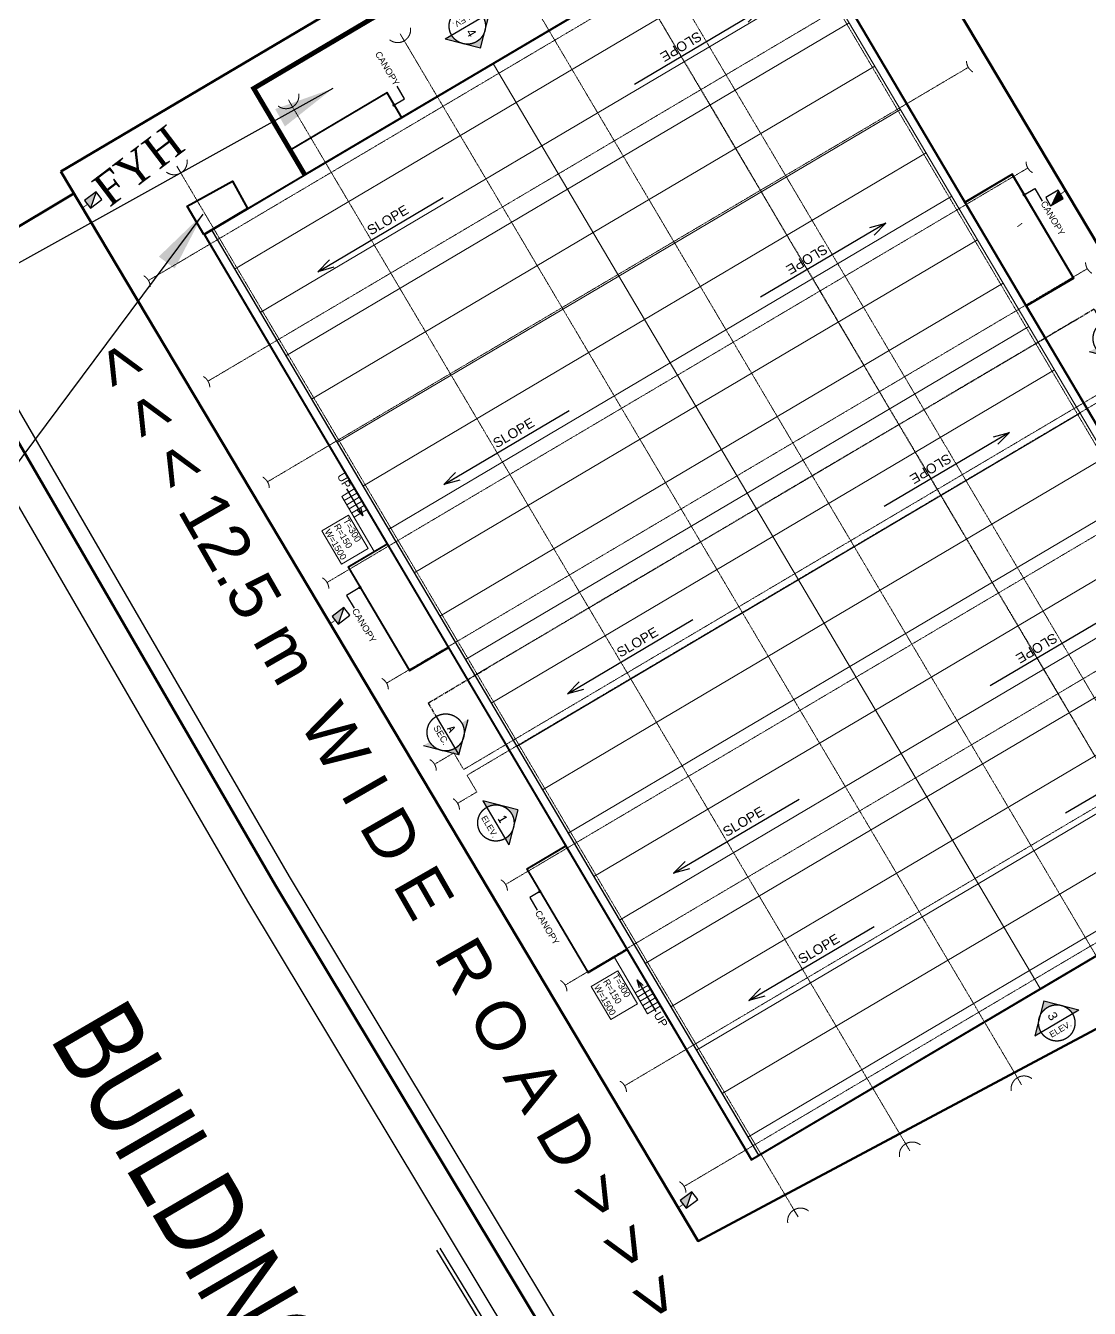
# Model space of a CAD drawing. Header units: inches. Extents: x -1774894 to -657573, y 144736 to 934842.
# Drawn here: x -1273558 to -1207630, y 573344 to 652840 of the extents above; entities that cross this region are included whole.
import ezdxf
from ezdxf.enums import TextEntityAlignment as Align
from ezdxf.xclip import XClip

# ---------------------------------------------------------------- set-up
doc = ezdxf.new("R2010")
doc.units = ezdxf.units.IN
doc.header["$MEASUREMENT"] = 0
doc.header["$XCLIPFRAME"] = 0
for name, pattern in [('DIVIDE2', [0.625, 0.25, -0.125, 0, -0.125, 0, -0.125]), ("EXPORT WARE HOUSE(19 JULY'08)$0$CENTER", [2, 1.25, -0.25, 0.25, -0.25]), ("EXPORT WARE HOUSE(19 JULY'08)$0$DASHDOT", [1, 0.5, -0.25, 0, -0.25])]:
    doc.linetypes.add(name, pattern=pattern)
for name, color, linetype in [('3', 13, 'Continuous'), ('A-ANNO-TEXT', 7, 'Continuous'), ('C-ROAD-OTLN', 142, 'Continuous'), ("EXPORT WARE HOUSE(19 JULY'08)$0$A-ANNO-DIMS", 8, 'Continuous'), ("EXPORT WARE HOUSE(19 JULY'08)$0$G-ANNO-TEXT", 2, 'Continuous'), ("EXPORT WARE HOUSE(19 JULY'08)$0$G-ANNO-TTLB", 4, 'Continuous'), ('FENCE EXIM AREA', 7, 'FENCELINE1')]:
    doc.layers.add(name, color=color, linetype=linetype)
for name, color, linetype, lineweight in [("EXPORT WARE HOUSE(19 JULY'08)$0$A-ANNO-GRID", 8, "EXPORT WARE HOUSE(19 JULY'08)$0$DASHDOT", 13), ("EXPORT WARE HOUSE(19 JULY'08)$0$A-ANNO-SYMB", 6, 'Continuous', 25), ("EXPORT WARE HOUSE(19 JULY'08)$0$A-ANNO-TEXT", 50, 'Continuous', 15), ("EXPORT WARE HOUSE(19 JULY'08)$0$A-FLOR-OVHD", 8, 'Continuous', 13), ("EXPORT WARE HOUSE(19 JULY'08)$0$A-FLOR-STRS", 5, 'Continuous', 15), ("EXPORT WARE HOUSE(19 JULY'08)$0$A-GLAZ-PRHT", 1, 'Continuous', 18), ("EXPORT WARE HOUSE(19 JULY'08)$0$HATCH", 9, 'Continuous', 9), ('P FIRE', 6, 'Continuous', 35), ('P FIXTURE', 54, 'Continuous', 30), ('P TEXT', 255, 'Continuous', 20)]:
    doc.layers.add(name, color=color, linetype=linetype, lineweight=lineweight)
doc.layers.add('PAVED AREA', color=7, linetype='Continuous', true_color=0xf2f2f2)
doc.styles.add('2MM', font='romans', dxfattribs={"height": 0.07874})
doc.styles.add('ANNO', font='arial.ttf')
doc.styles.add('ARIAL', font='arial.ttf')
doc.styles.add("EXPORT WARE HOUSE(19 JULY'08)$0$anno", font='arial.ttf')
doc.styles.add("EXPORT WARE HOUSE(19 JULY'08)$0$ARIAL", font='arial.ttf')
doc.styles.add("EXPORT WARE HOUSE(19 JULY'08)$0$GNO", font='arial.ttf')
doc.styles.add("EXPORT WARE HOUSE(19 JULY'08)$0$HEADING", font='')
doc.styles.add("EXPORT WARE HOUSE(19 JULY'08)$0$Label", font='impact.ttf')
doc.styles.add("EXPORT WARE HOUSE(19 JULY'08)$0$NOTES", font='ROMANS.SHX')
doc.styles.add("EXPORT WARE HOUSE(19 JULY'08)$0$SUBHEAD", font='arial.ttf')
doc.styles.add('SWISS', font='swisscl.ttf')
doc.styles.get("EXPORT WARE HOUSE(19 JULY'08)$0$HEADING").set_extended_font_data('Arial Black')
doc.linetypes.add('FENCELINE1', pattern='A,0.25,-0.1,[133,ltypeshp.shx,S=0.1,R=0,X=-0.1,Y=0],-0.1,1', length=1.45)
doc.dimstyles.new('Architectural Metric', dxfattribs={"dimscale": 1500, "dimtxt": 2.38, "dimasz": 1.5, "dimexe": 1.5, "dimexo": 2.38, "dimgap": 0.5, "dimtad": 1, "dimtoh": 1, "dimdec": 0, "dimrnd": 1, "dimzin": 0, "dimdsep": 46, "dimtxsty": 'ANNO', "dimblk": 'ARCHTICK', "dimcen": 2.38, "dimdle": 1.5, "dimclrd": 256, "dimclre": 256, "dimclrt": 256, "dimadec": 0, "dimazin": 0, "dimtfac": 1, "dimtdec": 0, "dimtofl": 0, "dimtmove": 0, "dimatfit": 3, "dimfxl": 1, "dimtolj": 1, "dimtzin": 0, "dimlwd": 25, "dimarcsym": 0})
doc.dimstyles.new("EXPORT WARE HOUSE(19 JULY'08)$0$DIM200", dxfattribs={"dimscale": 200, "dimtxt": 2, "dimasz": 1, "dimexe": 1, "dimexo": 1, "dimgap": 1, "dimtad": 1, "dimdec": 0, "dimzin": 0, "dimdsep": 46, "dimtxsty": "EXPORT WARE HOUSE(19 JULY'08)$0$anno", "dimblk": "EXPORT WARE HOUSE(19 JULY'08)$0$_Oblique", "dimcen": 1, "dimadec": 0, "dimazin": 0, "dimtfac": 1, "dimtdec": 0, "dimtofl": 0, "dimtmove": 0, "dimatfit": 0, "dimfxl": 1, "dimtolj": 1, "dimtzin": 0, "dimarcsym": 1})

# ---------------------------------------------------------------- blocks, each defined once
blk = doc.blocks.new("EXPORT WARE HOUSE(19 JULY'08)$0$_Oblique")
at = {"color": 0, "linetype": 'ByBlock', "lineweight": -2}
blk.add_line((-0.5, -0.5), (0.5, 0.5), dxfattribs=at)
blk = doc.blocks.new("EXPORT WARE HOUSE(19 JULY'08)$0$_Open30")
at = {"color": 0, "linetype": 'ByBlock', "lineweight": -2}
for p, q in [((-1, 0.268), (0, 0)), ((0, 0), (-1, -0.268)), ((0, 0), (-1, 0))]:
    blk.add_line(p, q, dxfattribs=at)
blk = doc.blocks.new("EXPORT WARE HOUSE(19 JULY'08)$0$1A012")
at = {"color": 1, "ltscale": 500}
blk.add_line((-4, 0), (4, 0), dxfattribs=at)
blk.add_circle((0, 0), 4, dxfattribs=at)
at = {"color": 8, "style": "EXPORT WARE HOUSE(19 JULY'08)$0$GNO"}
blk.add_attdef('GNO', text='', height=3.5, dxfattribs=at).set_placement((0, -2.97), align=Align.MIDDLE)
blk = doc.blocks.new("EXPORT WARE HOUSE(19 JULY'08)$0$_Dot")
at = {"color": 0, "linetype": 'ByBlock', "lineweight": -2}
blk.add_line((-0.5, 0), (-1, 0), dxfattribs=at)
at = {"color": 0, "linetype": 'ByBlock', "const_width": 0.5}
blk.add_lwpolyline([(-0.25, 0, 1), (0.25, 0, 1)], format="xyb", close=True, dxfattribs=at)
blk = doc.blocks.new("EXPORT WARE HOUSE(19 JULY'08)$0$1A003D")
h = blk.add_hatch(color=256)
h.paths.add_polyline_path([(4.65, 7.11), (8.04, 10.5), (4.65, 13.88, -0.325778)])
h.paths.add_polyline_path([(0, 16.25, -0.158782), (3.39, 15.14), (0, 18.53)])
h.paths.add_polyline_path([(0, 2.45), (3.39, 5.85, -0.158782), (0, 4.74)])
at = {"linetype": "EXPORT WARE HOUSE(19 JULY'08)$0$CENTER"}
for p, q in [((-10.6, 10.45), (-10.6, 32.31)), ((-10.59, 10.45), (-5.73, 10.45)), ((-10.59, 10.45), (-5.73, 10.45))]:
    blk.add_line(p, q, dxfattribs=at)
for q in [(0.06, 18.53), (0.06, 2.45)]:
    blk.add_line((8.1, 10.49), q)
at = {"linetype": 'Continuous'}
blk.add_line((-5.75, 10.49), (8.04, 10.49), dxfattribs=at)
blk.add_circle((0, 10.49), 5.75, dxfattribs=at)
at = {"style": "EXPORT WARE HOUSE(19 JULY'08)$0$Label"}
blk.add_attdef('SECNO', text='', height=2.38, dxfattribs=at).set_placement((0, 12.56), align=Align.MIDDLE)
at = {"color": 8, "style": "EXPORT WARE HOUSE(19 JULY'08)$0$anno"}
blk.add_attdef('REFNO', text='', height=2, dxfattribs=at).set_placement((0, 8.87), align=Align.MIDDLE)
blk = doc.blocks.new("EXPORT WARE HOUSE(19 JULY'08)$0$1A003B")
h = blk.add_hatch(color=256)
h.paths.add_polyline_path([(4.65, 7.11), (8.04, 10.5), (4.65, 13.88, -0.325778)])
h.paths.add_polyline_path([(0, 16.25, -0.158782), (3.39, 15.14), (0, 18.53)])
h.paths.add_polyline_path([(0, 2.45), (3.39, 5.85, -0.158782), (0, 4.74)])
for q in [(0.06, 18.53), (0.06, 2.45)]:
    blk.add_line((8.1, 10.49), q)
at = {"linetype": "EXPORT WARE HOUSE(19 JULY'08)$0$CENTER"}
for p, q in [((-10.6, 10.45), (-10.6, -11.41)), ((-10.59, 10.45), (-5.73, 10.45))]:
    blk.add_line(p, q, dxfattribs=at)
at = {"linetype": 'Continuous'}
blk.add_line((-5.75, 10.49), (8.04, 10.49), dxfattribs=at)
blk.add_circle((0, 10.49), 5.75, dxfattribs=at)
at = {"style": "EXPORT WARE HOUSE(19 JULY'08)$0$Label"}
blk.add_attdef('SECNO', text='', height=2.38, dxfattribs=at).set_placement((0, 12.56), align=Align.MIDDLE)
at = {"color": 8, "style": "EXPORT WARE HOUSE(19 JULY'08)$0$anno"}
blk.add_attdef('REFNO', text='', height=2, dxfattribs=at).set_placement((0, 8.87), align=Align.MIDDLE)
blk = doc.blocks.new("EXPORT WARE HOUSE(19 JULY'08)$0$1A004")
h = blk.add_hatch(color=256)
h.paths.add_polyline_path([(0, 10.58), (-4.91, 5.67, -0.372353), (4.91, 5.67)])
h.paths.add_polyline_path([(-10.58, 0), (-7.5, 0, -0.180135), (-5.67, 4.91)])
h.paths.add_polyline_path([(10.58, 0), (5.67, 4.91, -0.180135), (7.5, 0)])
for p, q in [((0, 10.58), (-10.58, 0)), ((0, 10.58), (10.58, 0)), ((-10.58, 0), (10.58, 0))]:
    blk.add_line(p, q)
blk.add_circle((0, 0), 7.5)
at = {"style": "EXPORT WARE HOUSE(19 JULY'08)$0$Label"}
blk.add_attdef('ELEVNO', text='', height=2.38, dxfattribs=at).set_placement((0, 2.46), align=Align.MIDDLE)
at = {"color": 8, "style": "EXPORT WARE HOUSE(19 JULY'08)$0$anno"}
blk.add_attdef('REFNO', text='', height=2, dxfattribs=at).set_placement((-0.03, -1.7), align=Align.MIDDLE)
blk = doc.blocks.new("EXPORT WARE HOUSE(19 JULY'08)$0$a1v_sheet")
blk.add_line((-812, 5.5), (-100, 5.5))
at = {"color": 8}
blk.add_line((-817, 0.5), (0, 0.5), dxfattribs=at)
at = {"layer": "EXPORT WARE HOUSE(19 JULY'08)$0$G-ANNO-TEXT"}
for tag, p, height, style in [('CLIENT1', (-93.8, 98.17), 3, "EXPORT WARE HOUSE(19 JULY'08)$0$NOTES"), ('CLIENT2', (-93.8, 93.31), 3, "EXPORT WARE HOUSE(19 JULY'08)$0$NOTES"), ('JOBTITLE1', (-93.8, 83.85), 3.5, "EXPORT WARE HOUSE(19 JULY'08)$0$SUBHEAD"), ('JOBTITLE2', (-93.8, 79.03), 3.5, "EXPORT WARE HOUSE(19 JULY'08)$0$SUBHEAD"), ('DRAWINGTITLE1', (-93.8, 62.97), 4, "EXPORT WARE HOUSE(19 JULY'08)$0$HEADING"), ('DRAWINGTITLE2', (-93.8, 57.42), 4, "EXPORT WARE HOUSE(19 JULY'08)$0$HEADING"), ('DRAWINGTITLE3', (-93.8, 52.65), 4, "EXPORT WARE HOUSE(19 JULY'08)$0$HEADING"), ('DRAWINGTITLE4', (-93.8, 48.01), 4, "EXPORT WARE HOUSE(19 JULY'08)$0$HEADING"), ('JOBNO', (-93.8, 38.4), 2.38, "EXPORT WARE HOUSE(19 JULY'08)$0$NOTES"), ('SCALE', (-63.8, 38.4), 2.38, "EXPORT WARE HOUSE(19 JULY'08)$0$NOTES"), ('DATE', (-33.8, 38.4), 2.38, "EXPORT WARE HOUSE(19 JULY'08)$0$NOTES"), ('DRNBY', (-93.8, 28.4), 2.38, "EXPORT WARE HOUSE(19 JULY'08)$0$NOTES"), ('DRAWINGSTATUS', (-33.8, 28.4), 2.38, "EXPORT WARE HOUSE(19 JULY'08)$0$NOTES"), ('REV', (-93.8, 17.8), 2.38, "EXPORT WARE HOUSE(19 JULY'08)$0$NOTES"), ('DRGNO', (-63.8, 11.22), 6, "EXPORT WARE HOUSE(19 JULY'08)$0$HEADING")]:
    blk.add_attdef(tag, p, '', height=height, dxfattribs=dict(at, style=style))
blk = doc.blocks.new('_ArchTick')
at = {"color": 0, "linetype": 'ByBlock', "const_width": 0.15}
blk.add_lwpolyline([(-0.5, -0.5), (0.5, 0.5)], dxfattribs=at)
blk = doc.blocks.new('A$C504613C0')
at = {"layer": 'P FIXTURE', "ltscale": 7.5}
blk.add_hatch(color=256, dxfattribs=at).paths.add_polyline_path([(900, 2041), (0, 2041), (0, 1441)])
blk.add_line((900, 2041), (0, 1441), dxfattribs=at)
blk.add_lwpolyline([(0, 2041), (0, 1441), (900, 1441), (900, 2041)], close=True, dxfattribs=at)
at = {"layer": 'P TEXT', "ltscale": 3, "insert": (942, 2748), "char_height": 2000, "width": 301259.33, "attachment_point": 1, "style": '2MM'}
blk.add_mtext('{\\fBookman Old Style|b0|i0|c0|p18;FYH}', dxfattribs=at)
blk = doc.blocks.new("EXPORT WARE HOUSE(19 JULY'08)")
at = {"layer": "EXPORT WARE HOUSE(19 JULY'08)$0$HATCH"}
h = blk.add_hatch(dxfattribs=at)
h.set_pattern_fill('ANSI31', color=256, scale=25000, angle=45, style=0)
h.paths.add_polyline_path([(1406705.6, -11508432), (1340145.6, -11508432), (1340145.6, -11528712), (1406705.6, -11528712)])
h = blk.add_hatch(dxfattribs=at)
h.set_pattern_fill('ANSI31', color=256, scale=25000, angle=45, style=0)
h.paths.add_polyline_path([(1406705.6, -11528712), (1340145.6, -11528712), (1340145.6, -11542219.5), (1340145.6, -11548992), (1406705.6, -11548992)])
h.paths.add_polyline_path([(1360475.7, -11548143.2), (1361226.1, -11548143.2), (1361226.1, -11547259.6), (1360475.7, -11547259.6)], flags=24)
h.paths.add_polyline_path([(1360509.7, -11547354), (1361183.3, -11547354), (1361183.3, -11546684.3), (1360509.7, -11546684.3)], flags=24)
h.paths.add_polyline_path([(1392488.6, -11548142.4), (1393238.9, -11548142.4), (1393238.9, -11547258.8), (1392488.6, -11547258.8)], flags=24)
h.paths.add_polyline_path([(1392522.6, -11547353.2), (1393196.2, -11547353.2), (1393196.2, -11546683.6), (1392522.6, -11546683.6)], flags=24)
at = {"layer": "EXPORT WARE HOUSE(19 JULY'08)$0$A-ANNO-DIMS"}
blk.add_line((1406755.6, -11525434), (1406755.6, -11532430), dxfattribs=at)
at = {"layer": "EXPORT WARE HOUSE(19 JULY'08)$0$A-ANNO-GRID", "ltscale": 5}
for p, q in [((1340810.6, -11503482), (1340810.6, -11553942)), ((1348058.4, -11503482), (1348058.4, -11553942)), ((1355306.2, -11503482), (1355306.2, -11553942)), ((1362554, -11503482), (1362554, -11553942)), ((1369801.7, -11503482), (1369801.7, -11553942)), ((1384297.3, -11503482), (1384297.3, -11553942)), ((1391545.1, -11503482), (1391545.1, -11553942)), ((1398792.8, -11503482), (1398792.8, -11553942)), ((1406040.6, -11503482), (1406040.6, -11553942)), ((1376843, -11504866.7), (1376843, -11552557.2)), ((1377256, -11504866.7), (1377256, -11552557.2)), ((1335695.6, -11508597), (1411155.6, -11508597)), ((1335695.6, -11516643), (1411155.6, -11516643)), ((1335695.6, -11524689), (1411155.6, -11524689)), ((1335695.6, -11532735), (1411155.6, -11532735)), ((1335695.6, -11540781), (1411155.6, -11540781)), ((1335695.6, -11548827), (1411155.6, -11548827)), ((1375643, -11553942), (1375643, -11552557.2)), ((1376843, -11552557.2), (1375643, -11552557.2)), ((1378456, -11552557.2), (1377256, -11552557.2)), ((1378456, -11553942), (1378456, -11552557.2))]:
    blk.add_line(p, q, dxfattribs=at)
at = {"layer": "EXPORT WARE HOUSE(19 JULY'08)$0$A-ANNO-SYMB", "linetype": "EXPORT WARE HOUSE(19 JULY'08)$0$DASHDOT", "ltscale": 15}
for p, q in [((1372177.6, -11505554.1), (1372176.7, -11549100.6)), ((1340695.6, -11518456.5), (1405582.3, -11518456.5))]:
    blk.add_line(p, q, dxfattribs=at)
at = {"layer": "EXPORT WARE HOUSE(19 JULY'08)$0$A-ANNO-TEXT", "color": 7}
for points in [[(1359639.1, -11550682.7), (1362031.7, -11550682.7), (1362031.7, -11552592.6), (1359639.1, -11552592.6)], [(1392436, -11550682.7), (1394828.6, -11550682.7), (1394828.6, -11552592.6), (1392436, -11552592.6)]]:
    blk.add_lwpolyline(points, close=True, dxfattribs=at)
at = {"layer": "EXPORT WARE HOUSE(19 JULY'08)$0$A-FLOR-OVHD", "color": 1, "linetype": 'Continuous', "lineweight": 30, "ltscale": 15}
for p, q in [((1369883.6, -11504482), (1362383.6, -11504482)), ((1362383.6, -11504482), (1362383.6, -11507882)), ((1369833.6, -11504532), (1362433.6, -11504532)), ((1362433.6, -11504532), (1362433.6, -11507882)), ((1369833.6, -11507882), (1369833.6, -11504532)), ((1369883.6, -11507882), (1369883.6, -11504482)), ((1369883.6, -11507882), (1340095.6, -11507882)), ((1340095.6, -11507882), (1340095.6, -11542219.5)), ((1369833.6, -11507932), (1340145.6, -11507932)), ((1340145.6, -11507932), (1340145.6, -11542219.5)), ((1391576.9, -11507932), (1369833.6, -11507932)), ((1391626.9, -11507882), (1369883.6, -11507882)), ((1406705.6, -11549492), (1406705.6, -11507932)), ((1406755.6, -11549542), (1406755.6, -11507882)), ((1340095.6, -11542269.5), (1340095.6, -11549542)), ((1340145.6, -11542219.5), (1340145.6, -11549492)), ((1340145.6, -11548992), (1406705.6, -11548992)), ((1340095.6, -11549542), (1369883.5, -11549542)), ((1340145.6, -11549492), (1369833.5, -11549492)), ((1369833.5, -11549492), (1406705.6, -11549492)), ((1369883.5, -11549542), (1406755.6, -11549542))]:
    blk.add_line(p, q, dxfattribs=at)
at = {"layer": "EXPORT WARE HOUSE(19 JULY'08)$0$A-FLOR-OVHD", "color": 1, "linetype": 'Continuous', "ltscale": 15}
for p, q in [((1406705.6, -11508432), (1340145.6, -11508432)), ((1340145.6, -11528712), (1406705.6, -11528712))]:
    blk.add_line(p, q, dxfattribs=at)
at = {"layer": "EXPORT WARE HOUSE(19 JULY'08)$0$A-FLOR-OVHD", "color": 8, "linetype": 'Continuous', "ltscale": 15}
for p, q in [((1340095.6, -11535269.5), (1338295.6, -11535269.5)), ((1338295.6, -11535269.5), (1338295.6, -11542269.5)), ((1340145.6, -11535319.5), (1338345.6, -11535319.5)), ((1338345.6, -11535319.5), (1338345.6, -11542219.5)), ((1338295.6, -11542269.5), (1340095.6, -11542269.5)), ((1338345.6, -11542219.5), (1340145.6, -11542219.5))]:
    blk.add_line(p, q, dxfattribs=at)
at = {"layer": "EXPORT WARE HOUSE(19 JULY'08)$0$A-FLOR-OVHD", "linetype": 'Continuous', "ltscale": 15}
for p, q in [((1362383.5, -11549542), (1362383.5, -11552342)), ((1362433.5, -11549542), (1362433.5, -11552292)), ((1369833.5, -11552292), (1369833.5, -11549542)), ((1369883.5, -11552342), (1369883.5, -11549542)), ((1384126.8, -11549542), (1384126.8, -11552342)), ((1384176.8, -11549542), (1384176.8, -11552292)), ((1391576.8, -11552292), (1391576.8, -11549542)), ((1391626.8, -11552342), (1391626.8, -11549542)), ((1362383.5, -11552342), (1369883.5, -11552342)), ((1362433.5, -11552292), (1369833.5, -11552292)), ((1384126.8, -11552342), (1391626.8, -11552342)), ((1384176.8, -11552292), (1391576.8, -11552292))]:
    blk.add_line(p, q, dxfattribs=at)
at = {"layer": "EXPORT WARE HOUSE(19 JULY'08)$0$A-FLOR-STRS"}
for p, q in [((1358426.9, -11549542), (1358426.9, -11550442)), ((1358726.9, -11549542), (1358726.9, -11550442)), ((1359026.9, -11549542), (1359026.9, -11550442)), ((1359326.9, -11549542), (1359326.9, -11550442)), ((1359626.9, -11549542), (1359626.9, -11550442)), ((1359926.9, -11549542), (1359926.9, -11550442)), ((1394172.1, -11549542), (1394172.1, -11550442)), ((1394472.1, -11549542), (1394472.1, -11550442)), ((1394772.1, -11549542), (1394772.1, -11550442)), ((1395072.1, -11549542), (1395072.1, -11550442)), ((1395372.1, -11549542), (1395372.1, -11550442)), ((1395672.1, -11549542), (1395672.1, -11550442)), ((1358426.9, -11550442), (1362383.5, -11550442)), ((1395672.1, -11550442), (1391626.8, -11550442))]:
    blk.add_line(p, q, dxfattribs=at)
at = {"layer": "EXPORT WARE HOUSE(19 JULY'08)$0$A-ANNO-GRID"}
ref = blk.add_blockref("EXPORT WARE HOUSE(19 JULY'08)$0$1A012", (1355306.2, -11502682), dxfattribs=dict(at, xscale=200, yscale=200, zscale=200))
ref.add_attrib('GNO', 'X', dxfattribs={"layer": '0', "color": 1, "height": 540, "style": "EXPORT WARE HOUSE(19 JULY'08)$0$GNO"}).set_placement((1355306.2, -11502335.7), align=Align.MIDDLE)
ref.add_attrib('AXIS', '3', dxfattribs={"layer": '0', "color": 3, "height": 500, "style": "EXPORT WARE HOUSE(19 JULY'08)$0$GNO"}).set_placement((1355306.2, -11503046), align=Align.MIDDLE)
ref = blk.add_blockref("EXPORT WARE HOUSE(19 JULY'08)$0$1A012", (1362554, -11502682), dxfattribs=dict(at, xscale=200, yscale=200, zscale=200))
ref.add_attrib('GNO', 'X', dxfattribs={"layer": '0', "color": 1, "height": 540, "style": "EXPORT WARE HOUSE(19 JULY'08)$0$GNO"}).set_placement((1362554, -11502335.7), align=Align.MIDDLE)
ref.add_attrib('AXIS', '4', dxfattribs={"layer": '0', "color": 3, "height": 500, "style": "EXPORT WARE HOUSE(19 JULY'08)$0$GNO"}).set_placement((1362554, -11503046), align=Align.MIDDLE)
ref = blk.add_blockref("EXPORT WARE HOUSE(19 JULY'08)$0$1A012", (1369801.7, -11502682), dxfattribs=dict(at, xscale=200, yscale=200, zscale=200))
ref.add_attrib('GNO', 'X', dxfattribs={"layer": '0', "color": 1, "height": 540, "style": "EXPORT WARE HOUSE(19 JULY'08)$0$GNO"}).set_placement((1369801.7, -11502335.7), align=Align.MIDDLE)
ref.add_attrib('AXIS', '5', dxfattribs={"layer": '0', "color": 3, "height": 500, "style": "EXPORT WARE HOUSE(19 JULY'08)$0$GNO"}).set_placement((1369801.7, -11503046), align=Align.MIDDLE)
ref = blk.add_blockref("EXPORT WARE HOUSE(19 JULY'08)$0$1A012", (1335295.6, -11532735), dxfattribs=dict(at, xscale=200, yscale=200, zscale=200))
ref.add_attrib('GNO', 'Y', dxfattribs={"layer": '0', "color": 1, "height": 540, "style": "EXPORT WARE HOUSE(19 JULY'08)$0$GNO"}).set_placement((1335295.6, -11532388.7), align=Align.MIDDLE)
ref.add_attrib('AXIS', '3', dxfattribs={"layer": '0', "color": 3, "height": 500, "style": "EXPORT WARE HOUSE(19 JULY'08)$0$GNO"}).set_placement((1335295.6, -11533099), align=Align.MIDDLE)
ref = blk.add_blockref("EXPORT WARE HOUSE(19 JULY'08)$0$1A012", (1411555.6, -11532735), dxfattribs=dict(at, xscale=200, yscale=200, zscale=200))
ref.add_attrib('GNO', 'Y', dxfattribs={"layer": '0', "color": 1, "height": 540, "style": "EXPORT WARE HOUSE(19 JULY'08)$0$GNO"}).set_placement((1411555.6, -11532388.7), align=Align.MIDDLE)
ref.add_attrib('AXIS', '3', dxfattribs={"layer": '0', "color": 3, "height": 500, "style": "EXPORT WARE HOUSE(19 JULY'08)$0$GNO"}).set_placement((1411555.6, -11533099), align=Align.MIDDLE)
ref = blk.add_blockref("EXPORT WARE HOUSE(19 JULY'08)$0$1A012", (1335295.6, -11540781), dxfattribs=dict(at, xscale=200, yscale=200, zscale=200))
ref.add_attrib('GNO', 'Y', dxfattribs={"layer": '0', "color": 1, "height": 540, "style": "EXPORT WARE HOUSE(19 JULY'08)$0$GNO"}).set_placement((1335295.6, -11540434.7), align=Align.MIDDLE)
ref.add_attrib('AXIS', '2', dxfattribs={"layer": '0', "color": 3, "height": 500, "style": "EXPORT WARE HOUSE(19 JULY'08)$0$GNO"}).set_placement((1335295.6, -11541145), align=Align.MIDDLE)
ref = blk.add_blockref("EXPORT WARE HOUSE(19 JULY'08)$0$1A012", (1411555.6, -11540781), dxfattribs=dict(at, xscale=200, yscale=200, zscale=200))
ref.add_attrib('GNO', 'Y', dxfattribs={"layer": '0', "color": 1, "height": 540, "style": "EXPORT WARE HOUSE(19 JULY'08)$0$GNO"}).set_placement((1411555.6, -11540434.7), align=Align.MIDDLE)
ref.add_attrib('AXIS', '2', dxfattribs={"layer": '0', "color": 3, "height": 500, "style": "EXPORT WARE HOUSE(19 JULY'08)$0$GNO"}).set_placement((1411555.6, -11541145), align=Align.MIDDLE)
ref = blk.add_blockref("EXPORT WARE HOUSE(19 JULY'08)$0$1A012", (1335295.6, -11548827), dxfattribs=dict(at, xscale=200, yscale=200, zscale=200))
ref.add_attrib('GNO', 'Y', dxfattribs={"layer": '0', "color": 1, "height": 540, "style": "EXPORT WARE HOUSE(19 JULY'08)$0$GNO"}).set_placement((1335295.6, -11548480.7), align=Align.MIDDLE)
ref.add_attrib('AXIS', '1', dxfattribs={"layer": '0', "color": 3, "height": 500, "style": "EXPORT WARE HOUSE(19 JULY'08)$0$GNO"}).set_placement((1335295.6, -11549191), align=Align.MIDDLE)
ref = blk.add_blockref("EXPORT WARE HOUSE(19 JULY'08)$0$1A012", (1411555.6, -11548827), dxfattribs=dict(at, xscale=200, yscale=200, zscale=200))
ref.add_attrib('GNO', 'Y', dxfattribs={"layer": '0', "color": 1, "height": 540, "style": "EXPORT WARE HOUSE(19 JULY'08)$0$GNO"}).set_placement((1411555.6, -11548480.7), align=Align.MIDDLE)
ref.add_attrib('AXIS', '1', dxfattribs={"layer": '0', "color": 3, "height": 500, "style": "EXPORT WARE HOUSE(19 JULY'08)$0$GNO"}).set_placement((1411555.6, -11549191), align=Align.MIDDLE)
ref = blk.add_blockref("EXPORT WARE HOUSE(19 JULY'08)$0$1A012", (1340810.6, -11554742), dxfattribs=dict(at, xscale=200, yscale=200, zscale=200))
ref.add_attrib('GNO', 'X', dxfattribs={"layer": '0', "color": 1, "height": 540, "style": "EXPORT WARE HOUSE(19 JULY'08)$0$GNO"}).set_placement((1340810.6, -11554395.7), align=Align.MIDDLE)
ref.add_attrib('AXIS', '1', dxfattribs={"layer": '0', "color": 3, "height": 500, "style": "EXPORT WARE HOUSE(19 JULY'08)$0$GNO"}).set_placement((1340810.6, -11555106), align=Align.MIDDLE)
ref = blk.add_blockref("EXPORT WARE HOUSE(19 JULY'08)$0$1A012", (1348058.4, -11554742), dxfattribs=dict(at, xscale=200, yscale=200, zscale=200))
ref.add_attrib('GNO', 'X', dxfattribs={"layer": '0', "color": 1, "height": 540, "style": "EXPORT WARE HOUSE(19 JULY'08)$0$GNO"}).set_placement((1348058.4, -11554395.7), align=Align.MIDDLE)
ref.add_attrib('AXIS', '2', dxfattribs={"layer": '0', "color": 3, "height": 500, "style": "EXPORT WARE HOUSE(19 JULY'08)$0$GNO"}).set_placement((1348058.4, -11555106), align=Align.MIDDLE)
ref = blk.add_blockref("EXPORT WARE HOUSE(19 JULY'08)$0$1A012", (1355306.2, -11554742), dxfattribs=dict(at, xscale=200, yscale=200, zscale=200))
ref.add_attrib('GNO', 'X', dxfattribs={"layer": '0', "color": 1, "height": 540, "style": "EXPORT WARE HOUSE(19 JULY'08)$0$GNO"}).set_placement((1355306.2, -11554395.7), align=Align.MIDDLE)
ref.add_attrib('AXIS', '3', dxfattribs={"layer": '0', "color": 3, "height": 500, "style": "EXPORT WARE HOUSE(19 JULY'08)$0$GNO"}).set_placement((1355306.2, -11555106), align=Align.MIDDLE)
ref = blk.add_blockref("EXPORT WARE HOUSE(19 JULY'08)$0$1A012", (1362554, -11554742), dxfattribs=dict(at, xscale=200, yscale=200, zscale=200))
ref.add_attrib('GNO', 'X', dxfattribs={"layer": '0', "color": 1, "height": 540, "style": "EXPORT WARE HOUSE(19 JULY'08)$0$GNO"}).set_placement((1362554, -11554395.7), align=Align.MIDDLE)
ref.add_attrib('AXIS', '4', dxfattribs={"layer": '0', "color": 3, "height": 500, "style": "EXPORT WARE HOUSE(19 JULY'08)$0$GNO"}).set_placement((1362554, -11555106), align=Align.MIDDLE)
ref = blk.add_blockref("EXPORT WARE HOUSE(19 JULY'08)$0$1A012", (1369801.7, -11554742), dxfattribs=dict(at, xscale=200, yscale=200, zscale=200))
ref.add_attrib('GNO', 'X', dxfattribs={"layer": '0', "color": 1, "height": 540, "style": "EXPORT WARE HOUSE(19 JULY'08)$0$GNO"}).set_placement((1369801.7, -11554395.7), align=Align.MIDDLE)
ref.add_attrib('AXIS', '5', dxfattribs={"layer": '0', "color": 3, "height": 500, "style": "EXPORT WARE HOUSE(19 JULY'08)$0$GNO"}).set_placement((1369801.7, -11555106), align=Align.MIDDLE)
ref = blk.add_blockref("EXPORT WARE HOUSE(19 JULY'08)$0$1A012", (1375643, -11554742), dxfattribs=dict(at, xscale=200, yscale=200, zscale=200))
ref.add_attrib('GNO', 'X', dxfattribs={"layer": '0', "color": 1, "height": 540, "style": "EXPORT WARE HOUSE(19 JULY'08)$0$GNO"}).set_placement((1375643, -11554395.7), align=Align.MIDDLE)
ref.add_attrib('AXIS', '6', dxfattribs={"layer": '0', "color": 3, "height": 500, "style": "EXPORT WARE HOUSE(19 JULY'08)$0$GNO"}).set_placement((1375643, -11555106), align=Align.MIDDLE)
ref = blk.add_blockref("EXPORT WARE HOUSE(19 JULY'08)$0$1A012", (1378456, -11554742), dxfattribs=dict(at, xscale=200, yscale=200, zscale=200))
ref.add_attrib('GNO', 'X', dxfattribs={"layer": '0', "color": 1, "height": 540, "style": "EXPORT WARE HOUSE(19 JULY'08)$0$GNO"}).set_placement((1378456, -11554395.7), align=Align.MIDDLE)
ref.add_attrib('AXIS', '7', dxfattribs={"layer": '0', "color": 3, "height": 500, "style": "EXPORT WARE HOUSE(19 JULY'08)$0$GNO"}).set_placement((1378456, -11555106), align=Align.MIDDLE)
ref = blk.add_blockref("EXPORT WARE HOUSE(19 JULY'08)$0$1A012", (1384297.3, -11554742), dxfattribs=dict(at, xscale=200, yscale=200, zscale=200))
ref.add_attrib('GNO', 'X', dxfattribs={"layer": '0', "color": 1, "height": 540, "style": "EXPORT WARE HOUSE(19 JULY'08)$0$GNO"}).set_placement((1384297.3, -11554395.7), align=Align.MIDDLE)
ref.add_attrib('AXIS', '8', dxfattribs={"layer": '0', "color": 3, "height": 500, "style": "EXPORT WARE HOUSE(19 JULY'08)$0$GNO"}).set_placement((1384297.3, -11555106), align=Align.MIDDLE)
ref = blk.add_blockref("EXPORT WARE HOUSE(19 JULY'08)$0$1A012", (1391545.1, -11554742), dxfattribs=dict(at, xscale=200, yscale=200, zscale=200))
ref.add_attrib('GNO', 'X', dxfattribs={"layer": '0', "color": 1, "height": 540, "style": "EXPORT WARE HOUSE(19 JULY'08)$0$GNO"}).set_placement((1391545.1, -11554395.7), align=Align.MIDDLE)
ref.add_attrib('AXIS', '9', dxfattribs={"layer": '0', "color": 3, "height": 500, "style": "EXPORT WARE HOUSE(19 JULY'08)$0$GNO"}).set_placement((1391545.1, -11555106), align=Align.MIDDLE)
ref = blk.add_blockref("EXPORT WARE HOUSE(19 JULY'08)$0$1A012", (1398792.8, -11554742), dxfattribs=dict(at, xscale=200, yscale=200, zscale=200))
ref.add_attrib('GNO', 'X', dxfattribs={"layer": '0', "color": 1, "height": 540, "style": "EXPORT WARE HOUSE(19 JULY'08)$0$GNO"}).set_placement((1398792.8, -11554395.7), align=Align.MIDDLE)
ref.add_attrib('AXIS', '10', dxfattribs={"layer": '0', "color": 3, "height": 500, "style": "EXPORT WARE HOUSE(19 JULY'08)$0$GNO"}).set_placement((1398792.8, -11555106), align=Align.MIDDLE)
ref = blk.add_blockref("EXPORT WARE HOUSE(19 JULY'08)$0$1A012", (1406040.6, -11554742), dxfattribs=dict(at, xscale=200, yscale=200, zscale=200))
ref.add_attrib('GNO', 'X', dxfattribs={"layer": '0', "color": 1, "height": 540, "style": "EXPORT WARE HOUSE(19 JULY'08)$0$GNO"}).set_placement((1406040.6, -11554395.7), align=Align.MIDDLE)
ref.add_attrib('AXIS', '11', dxfattribs={"layer": '0', "color": 3, "height": 500, "style": "EXPORT WARE HOUSE(19 JULY'08)$0$GNO"}).set_placement((1406040.6, -11555106), align=Align.MIDDLE)
at = {"layer": "EXPORT WARE HOUSE(19 JULY'08)$0$A-ANNO-SYMB", "xscale": 200, "yscale": 200, "zscale": 200}
for name, p in [("EXPORT WARE HOUSE(19 JULY'08)$0$1A003B", (1374296.7, -11506485.7)), ("EXPORT WARE HOUSE(19 JULY'08)$0$1A003D", (1374295.7, -11554442))]:
    blk.add_blockref(name, p, dxfattribs=at).add_auto_attribs({'SECNO': 'A', 'REFNO': 'SEC.'})
at = {"layer": "EXPORT WARE HOUSE(19 JULY'08)$0$A-ANNO-SYMB"}
ref = blk.add_blockref("EXPORT WARE HOUSE(19 JULY'08)$0$1A004", (1337297.8, -11528905.9), dxfattribs=dict(at, xscale=150, yscale=150, zscale=150, rotation=270))
ref.add_attrib('REFNO', 'ELEV.', dxfattribs={"layer": '0', "color": 8, "height": 375, "rotation": 270, "style": "EXPORT WARE HOUSE(19 JULY'08)$0$anno"}).set_placement((1336849, -11528901.3), align=Align.MIDDLE)
ref.add_attrib('ELEVNO', '4', dxfattribs={"layer": '0', "height": 562.5, "style": "EXPORT WARE HOUSE(19 JULY'08)$0$anno"}).set_placement((1337782.8, -11528905.9), align=Align.MIDDLE)
ref = blk.add_blockref("EXPORT WARE HOUSE(19 JULY'08)$0$1A004", (1409073, -11528905.9), dxfattribs=dict(at, xscale=150, yscale=150, zscale=150, rotation=90))
ref.add_attrib('REFNO', 'ELEV.', dxfattribs={"layer": '0', "color": 8, "height": 375, "rotation": 90, "style": "EXPORT WARE HOUSE(19 JULY'08)$0$anno"}).set_placement((1409521.7, -11528910.5), align=Align.MIDDLE)
ref.add_attrib('ELEVNO', '3', dxfattribs={"layer": '0', "height": 562.5, "style": "EXPORT WARE HOUSE(19 JULY'08)$0$anno"}).set_placement((1408588, -11528905.9), align=Align.MIDDLE)
ref = blk.add_blockref("EXPORT WARE HOUSE(19 JULY'08)$0$1A004", (1380710.3, -11552520.8), dxfattribs=dict(at, xscale=150, yscale=150, zscale=150))
ref.add_attrib('REFNO', 'ELEV.', dxfattribs={"layer": '0', "color": 8, "height": 375, "style": "EXPORT WARE HOUSE(19 JULY'08)$0$anno"}).set_placement((1380705.7, -11552969.6), align=Align.MIDDLE)
ref.add_attrib('ELEVNO', '1', dxfattribs={"layer": '0', "height": 562.5, "style": "EXPORT WARE HOUSE(19 JULY'08)$0$Label"}).set_placement((1380710.3, -11552035.9), align=Align.MIDDLE)
at = {"layer": "EXPORT WARE HOUSE(19 JULY'08)$0$G-ANNO-TTLB", "xscale": 200, "yscale": 200, "zscale": 200}
blk.add_blockref("EXPORT WARE HOUSE(19 JULY'08)$0$a1v_sheet", (1467445.6, -11580899.7), dxfattribs=at)
at = {"layer": "EXPORT WARE HOUSE(19 JULY'08)$0$A-ANNO-TEXT", "color": 7, "style": "EXPORT WARE HOUSE(19 JULY'08)$0$ARIAL"}
for s, insert, char_height, width, attachment_point, rotation in [('CANOPY ', (1364839.6, -11503526.9), 400, 11599.472, 1, 359.925405), ('SLOPE', (1344829.6, -11516758.6), 600, 23198.944, 7, 270.074595), ('SLOPE', (1360154.5, -11516758.6), 600, 23198.944, 7, 270.074595), ('SLOPE', (1375223.6, -11516758.6), 600, 23198.944, 7, 270.074595), ('SLOPE', (1388143.2, -11516758.6), 600, 23198.944, 7, 270.074595), ('CANOPY ', (1338216.6, -11534314.4), 400, 11599.472, 3, 0.074595), ('SLOPE', (1344829.6, -11540665.4), 600, 23198.944, 1, 89.925405), ('SLOPE', (1360154.5, -11540665.4), 600, 23198.944, 1, 89.925405), ('SLOPE', (1375223.6, -11540665.4), 600, 23198.944, 1, 89.925405), ('SLOPE', (1388143.2, -11540665.4), 600, 23198.944, 1, 89.925405), ('SLOPE', (1397308.2, -11540665.4), 600, 23198.944, 1, 89.925405), ('UP', (1357184.5, -11549567.2), 500, 11599.472, 1, 359.925405), ('UP', (1395910.8, -11549670.4), 500, 11599.472, 1, 359.925405), ('T=300\\PR=150\\PW=1500', (1359752.3, -11550747.7), 400, 6524.703, 1, 359.925405), ('T=300\\PR=150\\PW=1500', (1392549.2, -11550747.7), 400, 6524.703, 1, 359.925405), ('CANOPY ', (1364839.6, -11553528.7), 400, 11599.472, 7, 0.074595), ('CANOPY ', (1386731.9, -11553292.4), 400, 11599.472, 7, 0.074595)]:
    blk.add_mtext(s, dxfattribs=dict(at, insert=insert, char_height=char_height, width=width, attachment_point=attachment_point, rotation=rotation))
at = {"layer": "EXPORT WARE HOUSE(19 JULY'08)$0$A-ANNO-TEXT", "color": 7}
for points, override in [([(1363860.6, -11504524.3), (1363860.6, -11503752.7), (1364772.8, -11503752.7)], {"dimgap": 1, "dimtad": 0, "dimldrblk": "EXPORT WARE HOUSE(19 JULY'08)$0$_Dot", "dimfxl": 0.18}), ([(1339195.6, -11535311.8), (1339195.6, -11534540.2), (1338283.4, -11534540.2)], {"dimgap": 1, "dimtad": 0, "dimldrblk": "EXPORT WARE HOUSE(19 JULY'08)$0$_Dot", "dimfxl": 0.18}), ([(1363860.6, -11552342), (1363860.6, -11553302.8), (1364772.8, -11553302.8)], {"dimgap": 1, "dimtad": 0, "dimldrblk": "EXPORT WARE HOUSE(19 JULY'08)$0$_Dot", "dimfxl": 0.18}), ([(1385752.8, -11552342), (1385752.8, -11553066.5), (1386665.1, -11553066.5)], {"dimtad": 0, "dimldrblk": "EXPORT WARE HOUSE(19 JULY'08)$0$_Dot", "dimfxl": 0.18})]:
    blk.add_leader(points, dimstyle="EXPORT WARE HOUSE(19 JULY'08)$0$DIM200", override=override, dxfattribs=at)
at = {"layer": "EXPORT WARE HOUSE(19 JULY'08)$0$A-FLOR-STRS"}
for points in [[(1360121.6, -11549926.5), (1358193.4, -11549926.5)], [(1393538.8, -11549926.5), (1395808.8, -11549926.5)]]:
    blk.add_leader(points, dimstyle="EXPORT WARE HOUSE(19 JULY'08)$0$DIM200", override={"dimscale": 200, "dimasz": 2.5, "dimgap": 1, "dimtad": 0, "dimldrblk": "EXPORT WARE HOUSE(19 JULY'08)$0$_Open30", "dimfxl": 0.18}, dxfattribs=at)
at = {"layer": "EXPORT WARE HOUSE(19 JULY'08)$0$A-GLAZ-PRHT"}
for points in [[(1345687.2, -11512793.7), (1345687.2, -11521826.4)], [(1361012.1, -11512793.7), (1361012.1, -11521826.4)], [(1376081.2, -11512793.7), (1376081.2, -11521826.4)], [(1389000.8, -11512793.7), (1389000.8, -11521826.4)], [(1398165.7, -11512793.7), (1398165.7, -11521826.4)], [(1345687.2, -11544630.3), (1345687.2, -11535597.5)], [(1361012.1, -11544630.3), (1361012.1, -11535597.5)], [(1376081.2, -11544630.3), (1376081.2, -11535597.5)], [(1389000.8, -11544630.3), (1389000.8, -11535597.5)], [(1398165.7, -11544630.3), (1398165.7, -11535597.5)]]:
    blk.add_leader(points, dimstyle="EXPORT WARE HOUSE(19 JULY'08)$0$DIM200", override={"dimasz": 5, "dimgap": 1, "dimtad": 0, "dimldrblk": "EXPORT WARE HOUSE(19 JULY'08)$0$_Open30"}, dxfattribs=at)

msp = doc.modelspace()

# ---------------------------------------------------------------- hatches: boundary and pattern name
at = {"layer": 'P FIXTURE', "ltscale": 7.5}
for points in [[(-1269190.772, 642544.553), (-1269907.433, 642000.131), (-1269544.485, 641522.356)], [(-1210028.153, 641672.969), (-1209256.76, 642136.598), (-1209565.846, 642650.86)], [(-1253834.232, 616772.928), (-1254550.894, 616228.505), (-1254187.945, 615750.73)], [(-1232264.82, 580574.745), (-1232981.482, 580030.322), (-1232618.533, 579552.547)]]:
    msp.add_hatch(color=256, dxfattribs=at).paths.add_polyline_path(points)

# ---------------------------------------------------------------- linework, layer by layer
at = {"linetype": 'DIVIDE2', "const_width": 300}
msp.add_lwpolyline([(-1256262.142, 643604.658), (-1259423.484, 648950.595), (-1237404.993, 661971.32), (-1234243.651, 656625.383)], dxfattribs=at)
at = {"layer": '3', "linetype": 'Continuous'}
for p, q in [((-1240236.888, 564053.654), (-1248078.108, 576953.055)), ((-1239893.402, 563969.885), (-1247864.481, 577082.914))]:
    msp.add_line(p, q, dxfattribs=at)
at = {"layer": 'C-ROAD-OTLN', "linetype": 'Continuous'}
msp.add_lwpolyline([(-1588750.958, 561171.118), (-1586870.125, 561907.338), (-1517471.19, 593220.684), (-1475742.632, 611538.065), (-1446241.184, 629846.208), (-1332998.643, 700166.876), (-1300148.972, 646897.494), (-1288701.18, 654327.462), (-1257232.345, 600104.348), (-1227297.771, 550362.185), (-1197119.026, 568837.804), (-1135053.01, 467111.511), (-1109719.226, 482653.649), (-1080355.354, 435262.358), (-1075384.964, 438342.035), (-1063392.074, 418986.326), (-1071839.102, 413752.506), (-1049220.61, 378269.035), (-1048975.024, 378422.078), (-1016206.791, 398840.16), (-981046.912, 342413.354), (-1010942.246, 323864.823), (-980086.541, 275015.69), (-960928.11, 244685.067)], dxfattribs=at)
at = {"layer": 'FENCE EXIM AREA'}
for p, q in [((-1287196.613, 645758.292), (-1259815.073, 598577.888)), ((-1259815.073, 598577.888), (-1228309.521, 546225.234))]:
    msp.add_line(p, q, dxfattribs=at)
at = {"layer": 'P FIRE', "lineweight": 50}
msp.add_line((-1271384.259, 643801.96), (-1225851.839, 670727.743), dxfattribs=at)
at = {"layer": 'P FIRE', "lineweight": 60}
msp.add_lwpolyline([(-1445713.886, 628996.528), (-1333323.285, 698788.162), (-1300462.979, 645501.536), (-1289038.464, 652916.397), (-1258093.254, 599595.528), (-1227635.021, 548983.201), (-1197451.054, 567462.017), (-1135384.549, 465734.923), (-1110044.909, 481280.654), (-1080678.71, 433885.608), (-1075708.321, 436965.285), (-1064768.824, 419309.682), (-1073226.789, 414069.086), (-1049531.8, 376896.826), (-1048446.138, 377573.386), (-1016526.669, 397462.597), (-982425.489, 342734.859), (-1012326.06, 324183.078), (-980932.002, 274481.652), (-961773.571, 244151.029)], dxfattribs=at)
at = {"layer": 'P FIRE', "lineweight": 50}
for points in [[(-1225851.839, 670727.743), (-1185147.711, 602417.328), (-1231882.637, 577509.613), (-1271384.259, 643801.96)], [(-1279771.234, 636948.279), (-1270568.049, 642432.181)]]:
    msp.add_lwpolyline(points, dxfattribs=at)
at = {"layer": 'P FIRE', "ltscale": 7.5, "const_width": 50}
for points in [[(-1209408.914, 642394.176), (-1209106.918, 642626.109)], [(-1269725.959, 641761.243), (-1270039.551, 641545.246)], [(-1212091.536, 640371.523), (-1211789.54, 640603.456)], [(-1254369.42, 615989.618), (-1254683.012, 615773.62)], [(-1232800.007, 579791.435), (-1233113.599, 579575.437)]]:
    msp.add_lwpolyline(points, dxfattribs=at)
at = {"layer": 'P FIXTURE', "ltscale": 7.5}
for p, q in [((-1269190.772, 642544.553), (-1269544.485, 641522.356)), ((-1253834.232, 616772.928), (-1254187.945, 615750.73)), ((-1232264.82, 580574.745), (-1232618.533, 579552.547))]:
    msp.add_line(p, q, dxfattribs=at)
for points in [[(-1269907.433, 642000.131), (-1269544.485, 641522.356), (-1268827.823, 642066.779), (-1269190.772, 642544.553)], [(-1209256.76, 642136.598), (-1209565.846, 642650.86), (-1210337.239, 642187.231), (-1210028.153, 641672.969)], [(-1254550.894, 616228.505), (-1254187.945, 615750.73), (-1253471.284, 616295.153), (-1253834.232, 616772.928)], [(-1232981.482, 580030.322), (-1232618.533, 579552.547), (-1231901.872, 580096.97), (-1232264.82, 580574.745)]]:
    msp.add_lwpolyline(points, close=True, dxfattribs=at)
at = {"layer": 'PAVED AREA', "color": 1, "lineweight": 40}
msp.add_lwpolyline([(-1262522.01, 639902.86), (-1263552.444, 641645.36), (-1260747.496, 643202.136), (-1259807.339, 641508.191), (-1262522.01, 639902.86)], dxfattribs=at)

# ---------------------------------------------------------------- block references
at = {"layer": 'C-ROAD-OTLN', "linetype": 'Continuous'}
ref = msp.add_blockref("EXPORT WARE HOUSE(19 JULY'08)", (7996720.604, 7672271.022), dxfattribs=dict(at, rotation=300.5981210269192))
XClip(ref).set_block_clipping_path([(1335595.6168644831, -11554041.9598289803), (1411255.6168644831, -11503381.9598289803)])
at = {"layer": 'P FIRE', "ltscale": 7.5, "rotation": 37.22267443200747}
msp.add_blockref('A$C504613C0', (-1268672.579, 640374.606), dxfattribs=at)

# ---------------------------------------------------------------- texts
at = {"color": 7, "style": 'SWISS'}
msp.add_text('BUILDING', height=5400, rotation=300.29793915, dxfattribs=at).set_placement((-1272111.415, 590078.937))
at = {"layer": 'A-ANNO-TEXT', "color": 7, "style": 'ARIAL'}
msp.add_text('< < < 12.5 m  W I D E  R O A D > > >', height=3000, rotation=299.86555887, dxfattribs=at).set_placement((-1269586.269, 632212.255))

# ---------------------------------------------------------------- leaders
at = {"color": 7}
for points in [[(-1254512.687, 648950.595), (-1310826.58, 617695.791)], [(-1262568.098, 641162.562), (-1286578.46, 608966.46)]]:
    msp.add_leader(points, dimstyle='Architectural Metric', override={"dimasz": 2.5, "dimtad": 0, "dimarcsym": 1}, dxfattribs=at)

doc.saveas('drawing.dxf')
